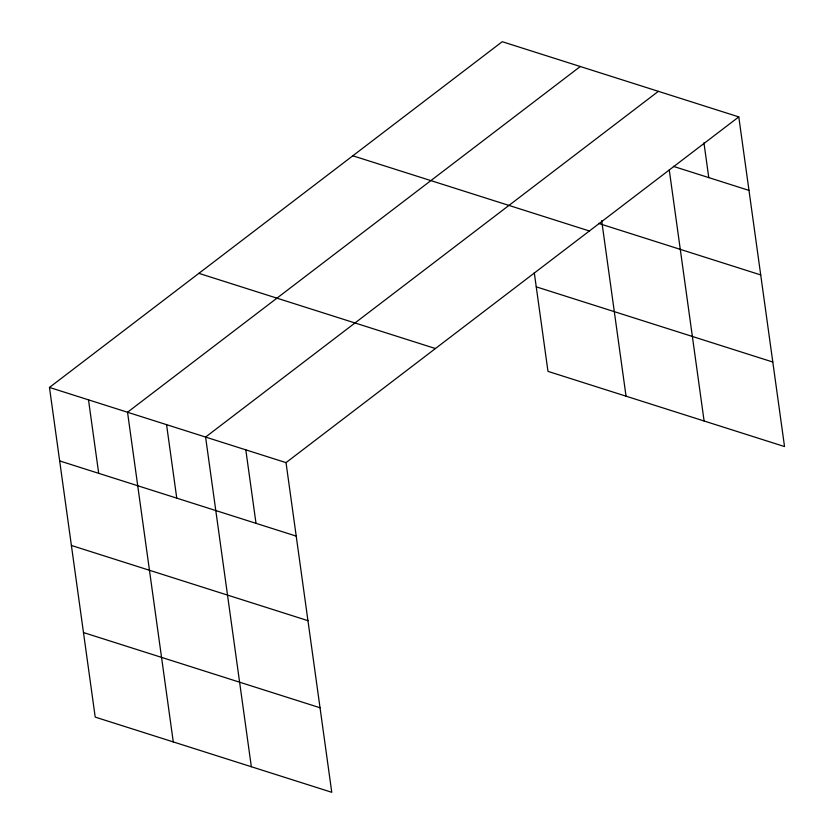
<?xml version="1.0" encoding="UTF-8"?>
<svg xmlns="http://www.w3.org/2000/svg" width="834" height="834" viewBox="0 0 834 834"><rect width="100%" height="100%" fill="white"/><g stroke="black" fill="none" stroke-linecap="round" stroke-linejoin="round"><path stroke-width="1.25" d="M738.788 116.896L286.02 462.63L331.765 792.3L95.212 717.104L49.467 387.435L502.235 41.7L738.788 116.896L784.533 446.565L547.98 371.37L534.292 272.739M580.297 66.511L127.529 412.246L173.274 741.916M658.36 91.333L205.591 437.058L251.336 766.727M673.434 166.373L748.984 190.392M598.562 223.387L760.712 274.928M352.813 155.791L589.377 230.987M536.241 286.833L772.805 362.029M198.878 273.344L435.431 348.539M49.467 387.435L286.02 462.63M59.662 460.921L296.226 536.116M71.39 545.457L307.954 620.663M83.483 632.558L320.037 707.764M703.938 142.791L708.775 177.611M669.264 169.948L704.104 421.003M601.689 220.708L626.042 396.192M245.811 449.849L256.007 523.335M166.56 424.652L176.756 498.148M88.498 399.84L98.693 473.326"/></g></svg>
